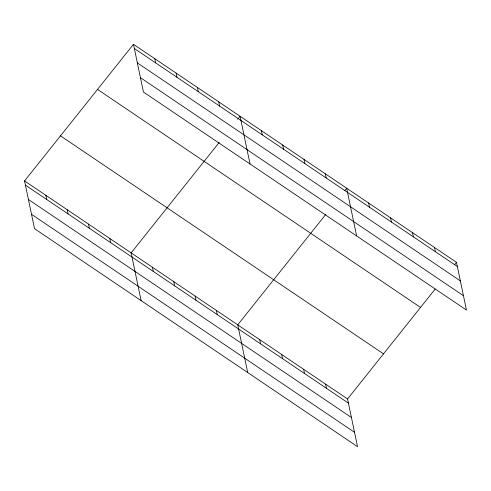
<?xml version="1.0" encoding="UTF-8"?>
<svg xmlns="http://www.w3.org/2000/svg" width="491" height="491" viewBox="0 0 491 491"><rect width="100%" height="100%" fill="white"/><g stroke="black" fill="none" stroke-linecap="round" stroke-linejoin="round"><path stroke-width="0.74" d="M24.55 180.94L347.56 398.956L357.528 446.681L34.523 228.671L24.55 180.94L133.472 44.319L456.477 262.329L466.45 310.06L143.44 92.044L133.472 44.319M219.256 142.365L131.14 252.883L141.113 300.615M237.699 119.227L240.062 116.263L250.036 163.988M325.846 214.309L237.736 324.827L247.703 372.559M344.762 190.582L346.658 188.206L356.626 235.932M347.56 398.956L435.198 289.027M454.586 264.704L456.477 262.329M134.344 48.511L457.354 266.521M137.345 62.879L460.355 280.889M140.438 77.676L463.449 295.692M97.525 89.405L420.535 307.415M60.491 135.86L383.502 353.87M25.428 185.132L348.432 403.142M28.429 199.499L351.433 417.51M31.516 214.303L354.527 432.313M434.517 247.507L435.388 251.693M412.55 232.679L413.428 236.871M390.584 217.857L391.462 222.049M368.618 203.035L369.496 207.22M325.337 173.82L326.214 178.006M304.021 159.428L304.893 163.62M282.699 145.041L283.577 149.233M325.594 384.128L326.466 388.32M261.384 130.655L262.255 134.841M303.628 369.306L304.506 373.491M281.662 354.477L282.54 358.669M218.747 101.876L219.618 106.062M259.702 339.655L260.574 343.841M197.425 87.484L198.303 91.676M176.109 73.098L176.981 77.29M216.414 310.441L217.292 314.633M154.788 58.711L155.665 62.897M195.099 296.055L195.977 300.24M173.777 281.662L174.655 285.854M152.462 267.276L153.339 271.462M109.824 238.497L110.702 242.689M88.503 224.111L89.38 228.297M67.187 209.718L68.065 213.91M45.866 195.332L46.743 199.518"/></g></svg>
